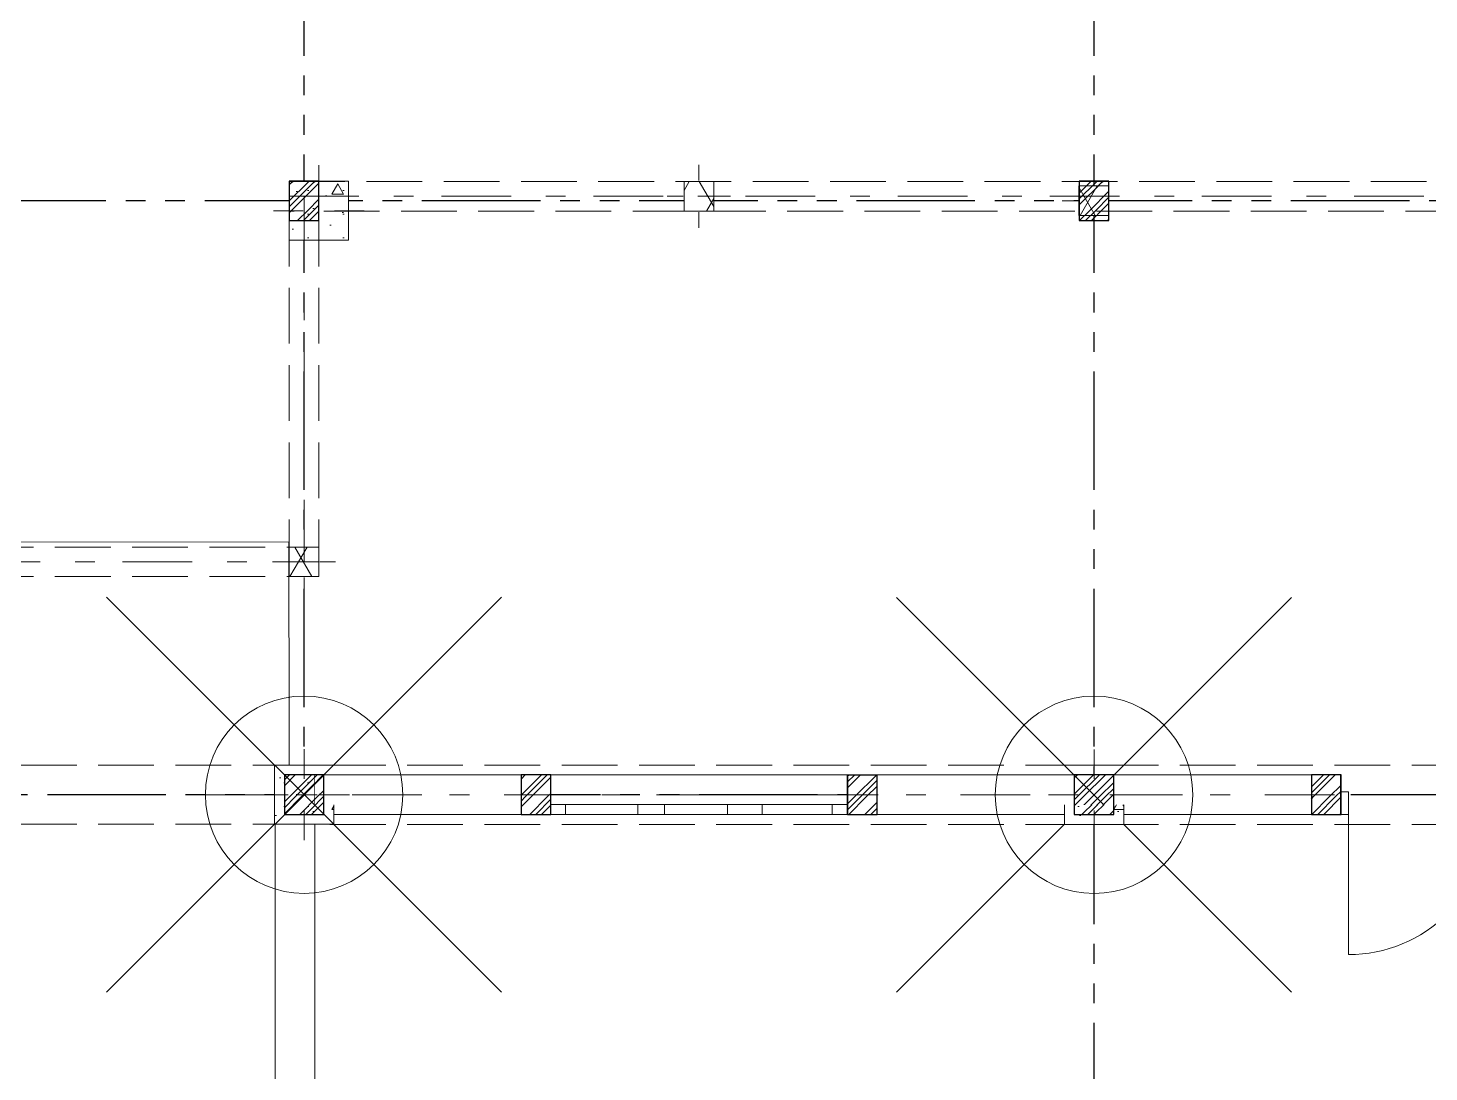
# Model space of a CAD drawing. Header units: metres. Extents: x -10.7 to 26.1, y -10.1 to 21.3.
# Drawn here: x 2.6 to 9.7, y 4.59 to 9.88 of the extents above; entities that cross this region are included whole.
import ezdxf

# ---------------------------------------------------------------- set-up
doc = ezdxf.new("R2010")
doc.units = ezdxf.units.M
doc.header["$MEASUREMENT"] = 0
doc.header["$PDMODE"] = 35
for name, pattern in [('Xref_Arq. PA$0$Línea Oculta', [0.391222, 0.282222, -0.109]), ('Xref_Arq. PA$0$Punto & Raya', [0.670278, 0.352778, -0.176389, 0, -0.141111]), ('Xref_Arq. PA$0$Wipeout_Contour', [1, 0, -1]), ('Xref_Ejes$0$ACAD_ISO05W100', [33, 24, -3, 0, -3, 0, -3])]:
    doc.linetypes.add(name, pattern=pattern)
for name, color, linetype in [('Xref_Arq. PA$0$Estructura - Forjados', 7, 'Continuous'), ('Xref_Arq. PA$0$Estructura - Muros', 7, 'Continuous'), ('Xref_Arq. PA$0$Estructura - Vigas y Pilares', 7, 'Continuous'), ('Xref_Arq. PA$0$Puertas ArchiCAD', 7, 'Continuous'), ('Xref_Arq. PA$0$Ventanas ArchiCAD', 7, 'Continuous'), ('Xref_Castillos PA$0$COLUM. PB', 140, 'Continuous'), ('Xref_Ejes$0$00-EJES', 1, 'Xref_Ejes$0$ACAD_ISO05W100')]:
    doc.layers.add(name, color=color, linetype=linetype)
for name, color, linetype, lineweight in [('Xref_Arq. PA$0$Estructura - Forjados_Pluma_Nº__1', 7, 'Continuous', 13), ('Xref_Arq. PA$0$Estructura - Muros_Pluma_Nº__1', 7, 'Continuous', 13), ('Xref_Arq. PA$0$Estructura - Vigas y Pilares_Pluma_Nº__20', 1, 'Continuous', 0), ('Xref_Arq. PA$0$Estructura - Vigas y Pilares_Pluma_Nº__28', 7, 'Continuous', 18), ('Xref_Arq. PA$0$Puertas ArchiCAD_Pluma_Nº__1', 7, 'Continuous', 13), ('Xref_Arq. PA$0$Puertas ArchiCAD_Pluma_Nº__23', 7, 'Continuous', 18), ('Xref_Arq. PA$0$Ventanas ArchiCAD_Pluma_Nº__1', 7, 'Continuous', 13), ('Xref_Arq. PA$0$Ventanas ArchiCAD_Pluma_Nº__23', 7, 'Continuous', 18)]:
    doc.layers.add(name, color=color, linetype=linetype, lineweight=lineweight)
for name, color, linetype, lineweight, true_color in [('Xref_Arq. PA$0$Estructura - Vigas y Pilares_Pluma_Nº__170', 7, 'Continuous', 13, 0x9f9f00), ('Xref_Arq. PA$0$Estructura - Vigas y Pilares_Pluma_Nº__174', 7, 'Continuous', 13, 0xe4ad2c), ('Xref_Arq. PA$0$Estructura - Vigas y Pilares_Pluma_Nº__69', 7, 'Continuous', 13, 0x6a6a6a), ('Xref_Arq. PA$0$Estructura - Vigas y Pilares_Pluma_Nº__90', 7, 'Continuous', 13, 0x6a6a6a), ('Xref_Arq. PA$0$Puertas ArchiCAD_Pluma_Nº__3', 7, 'Continuous', 18, 0xff6600), ('Xref_Arq. PA$0$Ventanas ArchiCAD_Pluma_Nº__3', 7, 'Continuous', 18, 0xff6600)]:
    doc.layers.add(name, color=color, linetype=linetype, lineweight=lineweight, true_color=true_color)
pattern_1 = [(45, (0.25, 0.05), (0.14142, 0), [0.2]), (45, (0.28, 0.05), (0.14142, 0), [0.2]), (45, (0.31, 0.05), (0.14142, 0), [0.2])]
pattern_2 = [(0, (0, 0), (0, 0.623538), [0.06, -0.3]), (0, (0.18, 0.3118), (0, 0.623538), [0.06, -0.3]), (60, (0, 0), (-0.54, 0.31177), [0.06, -0.3]), (60, (0.36, 0), (-0.54, 0.31177), [0.06, -0.3]), (120, (0.06, 0), (0.54, 0.31177), [0.06, -0.3]), (120, (0.42, 0), (0.54, 0.31177), [0.06, -0.3]), (0, (0, 0.06), (0, 0.12), [0, -0.12, 0, -0.18]), (45, (0.06, 0.06), (-0.0848528, 0.0848528), [0, -0.09, 0, -0.15])]
pattern_3 = [(60, (0, 0), (-0.1299038, 0.075), []), (120, (0, 0), (0.1299038, 0.075), [])]

# ---------------------------------------------------------------- blocks, each defined once
blk = doc.blocks.new('Xref_Ejes')
at = {"layer": 'Xref_Ejes$0$00-EJES', "ltscale": 0.025}
for p, q in [((4, -8.9568), (4, 12.9873)), ((8, -8.9568), (8, 12.9873)), ((24.9967, 9.0084), (-5, 9.0084)), ((-4.9997, 6), (24.997, 6))]:
    blk.add_line(p, q, dxfattribs=at)
blk = doc.blocks.new('*U191')
at = {"ltscale": 0.025}
h = blk.add_hatch(dxfattribs=at)
h.set_pattern_fill('GOST_GROUND', color=4, scale=0.01)
h.set_pattern_definition([(45, (4e-16, 0.05), (0.14142, 0), [0.2]), (45, (0.03, 0.05), (0.14142, 0), [0.2]), (45, (0.06, 0.05), (0.14142, 0), [0.2])])
h.paths.add_polyline_path([(-0.075, -0.075), (0.075, -0.075), (0.075, 0.125), (-0.075, 0.125)])
at = {"color": 4, "linetype": 'ByBlock', "ltscale": 0.025}
blk.add_lwpolyline([(-0.075, -0.075), (0.075, -0.075), (0.075, 0.125), (-0.075, 0.125)], close=True, dxfattribs=at)
blk = doc.blocks.new('*U202')
at = {"ltscale": 0.025}
h = blk.add_hatch(dxfattribs=at)
h.set_pattern_fill('GOST_GROUND', color=4, scale=0.01)
h.set_pattern_definition(pattern_1)
h.paths.add_polyline_path([(0.025, -0.075), (0.225, -0.075), (0.225, 0.125), (0.025, 0.125)])
at = {"color": 4, "linetype": 'ByBlock', "ltscale": 0.025}
blk.add_lwpolyline([(0.025, -0.075), (0.225, -0.075), (0.225, 0.125), (0.025, 0.125)], close=True, dxfattribs=at)
blk = doc.blocks.new('*U192')
at = {"ltscale": 0.025}
h = blk.add_hatch(dxfattribs=at)
h.set_pattern_fill('GOST_GROUND', color=4, scale=0.01)
h.set_pattern_definition(pattern_1)
h.paths.add_polyline_path([(0.025, -0.075), (0.225, -0.075), (0.225, 0.125), (0.025, 0.125)])
at = {"color": 4, "linetype": 'ByBlock', "ltscale": 0.025}
blk.add_lwpolyline([(0.025, -0.075), (0.225, -0.075), (0.225, 0.125), (0.025, 0.125)], close=True, dxfattribs=at)
blk = doc.blocks.new('*U199')
at = {"ltscale": 0.025}
h = blk.add_hatch(dxfattribs=at)
h.set_pattern_fill('GOST_GROUND', color=4, scale=0.01)
h.set_pattern_definition([(45, (0.2, 0.05), (0.14142, 0), [0.2]), (45, (0.23, 0.05), (0.14142, 0), [0.2]), (45, (0.26, 0.05), (0.14142, 0), [0.2])])
h.paths.add_polyline_path([(0.025, -0.075), (0.175, -0.075), (0.175, 0.125), (0.025, 0.125)])
at = {"color": 4, "linetype": 'ByBlock', "ltscale": 0.025}
blk.add_lwpolyline([(0.025, -0.075), (0.175, -0.075), (0.175, 0.125), (0.025, 0.125)], close=True, dxfattribs=at)
blk = doc.blocks.new('Xref_Castillos PA')
at = {"layer": 'Xref_Castillos PA$0$COLUM. PB', "ltscale": 0.025}
for name, p in [('*U199', (3.9, 8.9834)), ('*U199', (7.9, 8.9834)), ('*U202', (3.875, 5.9745)), ('*U191', (5.1741, 5.975)), ('*U191', (6.827, 5.9742)), ('*U192', (7.875, 5.975)), ('*U191', (9.1757, 5.975))]:
    blk.add_blockref(name, p, dxfattribs=at)
blk = doc.blocks.new('Xref_Arq. PA$0$Forjado_3', base_point=(-6.7318, 16.2945))
at = {"layer": 'Xref_Arq. PA$0$Estructura - Forjados_Pluma_Nº__1', "linetype": 'Continuous', "flags": 128}
blk.add_lwpolyline([(-6.7318, 16.2945), (-10.8575, 16.293), (-10.8611, 7.5619), (-8.7602, 7.56), (-6.7172, 7.5644)], close=True, dxfattribs=at)
blk = doc.blocks.new('Xref_Arq. PA$0$Ventana Triple 17')
at = {"layer": 'Xref_Arq. PA$0$Ventanas ArchiCAD_Pluma_Nº__1', "linetype": 'Continuous'}
for p, q in [((-0.75, 0), (-0.75, -0.05)), ((0.75, 0), (0.75, -0.05))]:
    blk.add_line(p, q, dxfattribs=at)
at = {"layer": 'Xref_Arq. PA$0$Ventanas ArchiCAD_Pluma_Nº__23', "linetype": 'Continuous'}
for p, q in [((-0.75, 0), (-0.675, 0)), ((-0.675, 0), (-0.675, -0.05)), ((-0.3094, -0.05), (-0.3094, 0)), ((-0.3094, 0), (-0.2414, 0)), ((-0.2414, 0), (-0.1734, 0)), ((-0.1734, 0), (-0.1734, -0.05)), ((0.1447, -0.05), (0.1447, 0)), ((0.1447, 0), (0.2322, 0)), ((0.2322, 0), (0.3197, 0)), ((0.3197, 0), (0.3197, -0.05)), ((0.675, -0.05), (0.675, 0)), ((0.675, 0), (0.75, 0)), ((-0.675, -0.05), (-0.75, -0.05)), ((-0.2414, -0.05), (-0.3094, -0.05)), ((-0.1734, -0.05), (-0.2414, -0.05)), ((0.2322, -0.05), (0.1447, -0.05)), ((0.3197, -0.05), (0.2322, -0.05)), ((0.75, -0.05), (0.675, -0.05))]:
    blk.add_line(p, q, dxfattribs=at)
at = {"layer": 'Xref_Arq. PA$0$Ventanas ArchiCAD_Pluma_Nº__3', "linetype": 'Continuous'}
for p, q in [((-0.75, 0), (0.75, 0)), ((-0.675, 0), (-0.3094, 0)), ((-0.1734, 0), (0.1447, 0)), ((0.3197, 0), (0.675, 0)), ((-0.3094, -0.05), (-0.675, -0.05)), ((0.1447, -0.05), (-0.1734, -0.05)), ((0.675, -0.05), (0.3197, -0.05)), ((-0.75, -0.2), (0.75, -0.2))]:
    blk.add_line(p, q, dxfattribs=at)
blk = doc.blocks.new('Xref_Arq. PA$0$Puerta Doble 17')
at = {"layer": 'Xref_Arq. PA$0$Puertas ArchiCAD_Pluma_Nº__1', "linetype": 'Continuous'}
for p, q in [((-0.75, 0), (-0.787, 0)), ((-0.75, 0), (-0.75, -0.115)), ((0.75, 0), (0.75, -0.115)), ((0.75, 0), (0.787, 0)), ((-0.75, -0.115), (-0.75, -0.2)), ((0.75, -0.115), (0.75, -0.2)), ((-0.75, -0.2), (-0.787, -0.2)), ((0.75, -0.2), (0.787, -0.2))]:
    blk.add_line(p, q, dxfattribs=at)
at = {"layer": 'Xref_Arq. PA$0$Puertas ArchiCAD_Pluma_Nº__23', "linetype": 'Continuous'}
for p, q in [((-0.71, 0), (-0.75, 0)), ((-0.75, 0), (-0.75, -0.115)), ((-0.71, -0.115), (-0.71, 0)), ((0.75, 0), (0.71, 0)), ((0.71, 0), (0.71, -0.115)), ((0.75, -0.115), (0.75, 0)), ((-0.75, -0.115), (-0.71, -0.115)), ((0.71, -0.115), (0.75, -0.115))]:
    blk.add_line(p, q, dxfattribs=at)
at = {"layer": 'Xref_Arq. PA$0$Puertas ArchiCAD_Pluma_Nº__3', "linetype": 'Continuous'}
for p, q in [((-0.71, 0), (-0.71, 0.71)), ((0.71, 0), (0.71, 0.71))]:
    blk.add_line(p, q, dxfattribs=at)
for centre, start, end in [((-0.71, 0), 0, 90), ((0.71, 0), 90, 180)]:
    blk.add_arc(centre, 0.71, start, end, dxfattribs=at)
blk = doc.blocks.new('Xref_Arq. PA$0$Muro_1', base_point=(5.2462, 15.1619))
at = {"color": 254, "linetype": 'Xref_Arq. PA$0$Wipeout_Contour', "lineweight": 0, "ltscale": 80.857549}
blk.add_wipeout([(-6.6043, 14.9134), (-5.4055, 14.9134), (-5.4055, 14.9634), (-5.4055, 15.1134), (-6.6043, 15.1134)], dxfattribs=at).dxf.layer = 'Xref_Arq. PA$0$Estructura - Muros'
at = {"color": 254, "linetype": 'Xref_Arq. PA$0$Wipeout_Contour', "lineweight": 0, "ltscale": 91.858303}
blk.add_wipeout([(-3.9055, 14.9634), (-3.9055, 14.9134), (-1.4062, 14.9134), (-1.4062, 15.0284), (-1.4062, 15.1134), (-3.9055, 15.1134)], dxfattribs=at).dxf.layer = 'Xref_Arq. PA$0$Estructura - Muros'
at = {"layer": 'Xref_Arq. PA$0$Estructura - Muros_Pluma_Nº__1', "linetype": 'Continuous'}
for p, q in [((-5.4055, 14.9634), (-5.4055, 15.1134)), ((-3.9055, 14.9634), (-3.9055, 15.1134)), ((-1.4062, 15.1134), (-1.4432, 15.1134)), ((-1.4062, 15.0284), (-1.4062, 15.1134)), ((-1.4062, 14.9134), (-1.4062, 15.0284)), ((-5.4055, 14.9134), (-5.4055, 14.9634)), ((-3.9055, 14.9134), (-3.9055, 14.9634)), ((-1.4062, 14.9134), (-1.4432, 14.9134))]:
    blk.add_line(p, q, dxfattribs=at)
at = {"layer": 'Xref_Arq. PA$0$Estructura - Muros_Pluma_Nº__1', "linetype": 'Continuous', "flags": 128}
for points in [[(-5.4055, 15.1134), (-6.6043, 15.1134)], [(-6.6043, 15.1134), (-6.6043, 14.9134)], [(-1.4062, 15.1134), (-3.9055, 15.1134)], [(-6.6043, 14.9134), (-5.4055, 14.9134)], [(-3.9055, 14.9134), (-1.4062, 14.9134)]]:
    blk.add_lwpolyline(points, dxfattribs=at)
at = {"layer": 'Xref_Arq. PA$0$Puertas ArchiCAD', "linetype": 'Continuous', "rotation": 179.9999899598976}
blk.add_blockref('Xref_Arq. PA$0$Puerta Doble 17', (-0.6562, 14.9134), dxfattribs=at)
at = {"layer": 'Xref_Arq. PA$0$Ventanas ArchiCAD', "color": 251, "linetype": 'Continuous', "lineweight": 13, "true_color": 0x6a6a6a, "xscale": -0.9999999999999998, "rotation": 179.9999899598976}
blk.add_blockref('Xref_Arq. PA$0$Ventana Triple 17', (-4.6555, 14.9134), dxfattribs=at)
blk = doc.blocks.new('Xref_Arq. PA$0$Muro_3', base_point=(-6.6006, 13.4933))
at = {"color": 254, "linetype": 'Xref_Arq. PA$0$Wipeout_Contour', "lineweight": 0, "ltscale": 62.81049}
blk.add_wipeout([(-6.6006, 13.4933), (-6.6006, 14.8634), (-6.8006, 14.8634), (-6.8006, 13.4933)], dxfattribs=at).dxf.layer = 'Xref_Arq. PA$0$Estructura - Muros'
at = {"layer": 'Xref_Arq. PA$0$Estructura - Muros_Pluma_Nº__1', "linetype": 'Continuous', "flags": 128}
for points in [[(-6.8006, 14.8634), (-6.8006, 13.4933)], [(-6.6006, 13.4933), (-6.6006, 14.8634)]]:
    blk.add_lwpolyline(points, dxfattribs=at)
blk = doc.blocks.new('Xref_Arq. PA$0$Pilar_3', base_point=(-6.6546, 15.0134))
at = {"color": 254, "linetype": 'Xref_Arq. PA$0$Wipeout_Contour', "lineweight": 0, "ltscale": 132.576884}
blk.add_wipeout([(-6.8046, 15.1634), (-6.8046, 14.8634), (-6.5046, 14.8634), (-6.5046, 14.9619), (-6.6043, 14.9619), (-6.6043, 15.1619), (-6.5046, 15.1619), (-6.5046, 15.1634)], dxfattribs=at).dxf.layer = 'Xref_Arq. PA$0$Estructura - Vigas y Pilares'
at = {"layer": 'Xref_Arq. PA$0$Estructura - Vigas y Pilares_Pluma_Nº__170', "linetype": 'Continuous'}
h = blk.add_hatch(dxfattribs=at)
h.set_pattern_fill('HORMIGÓN_ARMADO', color=256, style=0, pattern_type=2)
h.set_pattern_definition(pattern_2)
h.paths.add_polyline_path([(-6.8046, 15.1634), (-6.8046, 14.8634), (-6.5046, 14.8634), (-6.5046, 14.9619), (-6.6043, 14.9619), (-6.6043, 15.1619), (-6.5046, 15.1619), (-6.5046, 15.1634)])
at = {"layer": 'Xref_Arq. PA$0$Estructura - Vigas y Pilares_Pluma_Nº__20', "linetype": 'Continuous'}
for p, q in [((-6.6546, 15.0934), (-6.6546, 15.2434)), ((-6.7346, 15.0134), (-6.8846, 15.0134)), ((-6.5746, 15.0134), (-6.4246, 15.0134)), ((-6.6546, 14.9334), (-6.6546, 14.7834))]:
    blk.add_line(p, q, dxfattribs=at)
blk.add_point((-6.6546, 15.0134), dxfattribs=at)
at = {"layer": 'Xref_Arq. PA$0$Estructura - Vigas y Pilares_Pluma_Nº__28', "linetype": 'Continuous'}
for p, q in [((-6.8046, 15.1634), (-6.8046, 14.8634)), ((-6.5046, 15.1634), (-6.8046, 15.1634)), ((-6.5046, 15.1619), (-6.5046, 15.1634)), ((-6.5046, 14.8634), (-6.5046, 14.9619)), ((-6.8046, 14.8634), (-6.5046, 14.8634))]:
    blk.add_line(p, q, dxfattribs=at)
blk = doc.blocks.new('Xref_Arq. PA$0$Pilar_10', base_point=(-2.6546, 15.013))
at = {"layer": 'Xref_Arq. PA$0$Estructura - Vigas y Pilares_Pluma_Nº__20', "linetype": 'Continuous'}
for p, q in [((-2.7346, 15.013), (-2.8846, 15.013)), ((-2.5746, 15.013), (-2.4246, 15.013))]:
    blk.add_line(p, q, dxfattribs=at)
blk.add_point((-2.6546, 15.013), dxfattribs=at)
at = {"color": 254, "linetype": 'Xref_Arq. PA$0$Wipeout_Contour', "lineweight": 0, "ltscale": 61.611052}
blk.add_wipeout([(-2.8046, 15.163), (-2.8046, 15.1619), (-2.5046, 15.1619), (-2.5046, 15.163)], dxfattribs=at).dxf.layer = 'Xref_Arq. PA$0$Estructura - Vigas y Pilares'
at = {"color": 254, "linetype": 'Xref_Arq. PA$0$Wipeout_Contour', "lineweight": 0, "ltscale": 60.628023}
blk.add_wipeout([(-2.8046, 14.863), (-2.5046, 14.863), (-2.5046, 14.9619), (-2.8046, 14.9619)], dxfattribs=at).dxf.layer = 'Xref_Arq. PA$0$Estructura - Vigas y Pilares'
at = {"layer": 'Xref_Arq. PA$0$Estructura - Vigas y Pilares_Pluma_Nº__170', "linetype": 'Continuous'}
h = blk.add_hatch(dxfattribs=at)
h.set_pattern_fill('HORMIGÓN_ARMADO', color=256, style=0, pattern_type=2)
h.set_pattern_definition(pattern_2)
h.paths.add_polyline_path([(-2.8046, 15.163), (-2.8046, 15.1619), (-2.5046, 15.1619), (-2.5046, 15.163)])
h = blk.add_hatch(dxfattribs=at)
h.set_pattern_fill('HORMIGÓN_ARMADO', color=256, style=0, pattern_type=2)
h.set_pattern_definition(pattern_2)
h.paths.add_polyline_path([(-2.8046, 14.863), (-2.5046, 14.863), (-2.5046, 14.9619), (-2.8046, 14.9619)])
at = {"layer": 'Xref_Arq. PA$0$Estructura - Vigas y Pilares_Pluma_Nº__20', "linetype": 'Continuous'}
for p, q in [((-2.6546, 15.093), (-2.6546, 15.243)), ((-2.6546, 14.933), (-2.6546, 14.783))]:
    blk.add_line(p, q, dxfattribs=at)
at = {"layer": 'Xref_Arq. PA$0$Estructura - Vigas y Pilares_Pluma_Nº__28', "linetype": 'Continuous'}
for p, q in [((-2.8046, 15.163), (-2.8046, 15.1619)), ((-2.5046, 15.163), (-2.8046, 15.163)), ((-2.5046, 15.1619), (-2.5046, 15.163)), ((-2.8046, 14.9619), (-2.8046, 14.863)), ((-2.5046, 14.863), (-2.5046, 14.9619)), ((-2.8046, 14.863), (-2.5046, 14.863))]:
    blk.add_line(p, q, dxfattribs=at)
blk = doc.blocks.new('Xref_Arq. PA$0$Pilar_11', base_point=(-4.6555, 18.0485))
at = {"color": 254, "linetype": 'Xref_Arq. PA$0$Wipeout_Contour', "lineweight": 0, "ltscale": 74.588491}
blk.add_wipeout([(-4.7305, 17.9735), (-4.5805, 17.9735), (-4.5805, 18.1235), (-4.7305, 18.1235)], dxfattribs=at).dxf.layer = 'Xref_Arq. PA$0$Estructura - Vigas y Pilares'
at = {"layer": 'Xref_Arq. PA$0$Estructura - Vigas y Pilares_Pluma_Nº__174', "linetype": 'Continuous'}
h = blk.add_hatch(dxfattribs=at)
h.set_pattern_fill('FIBRA_DE_VIDRIO', color=256, style=0, pattern_type=2)
h.set_pattern_definition(pattern_3)
h.paths.add_polyline_path([(-4.7305, 17.9735), (-4.5805, 17.9735), (-4.5805, 18.1235), (-4.7305, 18.1235)])
at = {"layer": 'Xref_Arq. PA$0$Estructura - Vigas y Pilares_Pluma_Nº__20', "linetype": 'Continuous'}
for p, q in [((-4.6555, 18.1285), (-4.6555, 18.2085)), ((-4.7355, 18.0485), (-4.8155, 18.0485)), ((-4.5755, 18.0485), (-4.4955, 18.0485)), ((-4.6555, 17.9685), (-4.6555, 17.8885))]:
    blk.add_line(p, q, dxfattribs=at)
at = {"layer": 'Xref_Arq. PA$0$Estructura - Vigas y Pilares_Pluma_Nº__28', "linetype": 'Continuous'}
for p, q in [((-4.5805, 18.1235), (-4.7305, 18.1235)), ((-4.7305, 18.1235), (-4.7305, 17.9735)), ((-4.5805, 17.9735), (-4.5805, 18.1235)), ((-4.7305, 17.9735), (-4.5805, 17.9735))]:
    blk.add_line(p, q, dxfattribs=at)
blk = doc.blocks.new('Xref_Arq. PA$0$Pilar_21', base_point=(-6.6549, 16.1931))
at = {"color": 254, "linetype": 'Xref_Arq. PA$0$Wipeout_Contour', "lineweight": 0, "ltscale": 70.064237}
blk.add_wipeout([(-6.7299, 16.1181), (-6.5799, 16.1181), (-6.5799, 16.2681), (-6.7299, 16.2681)], dxfattribs=at).dxf.layer = 'Xref_Arq. PA$0$Estructura - Vigas y Pilares'
at = {"layer": 'Xref_Arq. PA$0$Estructura - Vigas y Pilares_Pluma_Nº__174', "linetype": 'Continuous'}
h = blk.add_hatch(dxfattribs=at)
h.set_pattern_fill('FIBRA_DE_VIDRIO', color=256, style=0, pattern_type=2)
h.set_pattern_definition(pattern_3)
h.paths.add_polyline_path([(-6.7299, 16.1181), (-6.5799, 16.1181), (-6.5799, 16.2681), (-6.7299, 16.2681)])
at = {"layer": 'Xref_Arq. PA$0$Estructura - Vigas y Pilares_Pluma_Nº__20', "linetype": 'Continuous'}
for p, q in [((-6.6549, 16.2731), (-6.6549, 16.3531)), ((-6.7349, 16.1931), (-6.8149, 16.1931)), ((-6.5749, 16.1931), (-6.4949, 16.1931)), ((-6.6549, 16.1131), (-6.6549, 16.0331))]:
    blk.add_line(p, q, dxfattribs=at)
at = {"layer": 'Xref_Arq. PA$0$Estructura - Vigas y Pilares_Pluma_Nº__28', "linetype": 'Continuous'}
for p, q in [((-6.5799, 16.2681), (-6.7299, 16.2681)), ((-6.7299, 16.2681), (-6.7299, 16.1181)), ((-6.5799, 16.1181), (-6.5799, 16.2681)), ((-6.7299, 16.1181), (-6.5799, 16.1181))]:
    blk.add_line(p, q, dxfattribs=at)
blk = doc.blocks.new('Xref_Arq. PA$0$Pilar_22', base_point=(-6.5799, 17.9723))
at = {"color": 254, "linetype": 'Xref_Arq. PA$0$Wipeout_Contour', "lineweight": 0, "ltscale": 76.594209}
blk.add_wipeout([(-6.4299, 18.1223), (-6.7299, 18.1223), (-6.7299, 17.8223), (-6.4299, 17.8223)], dxfattribs=at).dxf.layer = 'Xref_Arq. PA$0$Estructura - Vigas y Pilares'
at = {"layer": 'Xref_Arq. PA$0$Estructura - Vigas y Pilares_Pluma_Nº__170', "linetype": 'Continuous'}
h = blk.add_hatch(dxfattribs=at)
h.set_pattern_fill('HORMIGÓN_ARMADO', color=256, style=0, pattern_type=2)
h.set_pattern_definition([(0, (0, 0), (0, 0.623538), [0.06, -0.3]), (0, (0.18, 0.3118), (0, 0.623538), [0.06, -0.3]), (60, (0, 0), (-0.54, 0.31177), [0.06, -0.3]), (60, (0.36, 0), (-0.54, 0.31177), [0.06, -0.3]), (120, (0.06, 0), (0.54, 0.31177), [0.06, -0.3]), (120, (0.42, 0), (0.54, 0.31177), [0.06, -0.3]), (0, (0, 0.06), (0, 0.12), [0, -0.12, 0, -0.18]), (45, (0.06, 0.06), (-0.0848528, 0.0848528), [0, -0.09, 0, -0.15])])
h.paths.add_polyline_path([(-6.4299, 18.1223), (-6.7299, 18.1223), (-6.7299, 17.8223), (-6.4299, 17.8223)])
at = {"layer": 'Xref_Arq. PA$0$Estructura - Vigas y Pilares_Pluma_Nº__20', "linetype": 'Continuous'}
for p, q in [((-6.5799, 18.0523), (-6.5799, 18.2023)), ((-6.6599, 17.9723), (-6.8099, 17.9723)), ((-6.4999, 17.9723), (-6.3499, 17.9723)), ((-6.5799, 17.8923), (-6.5799, 17.7423))]:
    blk.add_line(p, q, dxfattribs=at)
at = {"layer": 'Xref_Arq. PA$0$Estructura - Vigas y Pilares_Pluma_Nº__28', "linetype": 'Continuous'}
for p, q in [((-6.4299, 18.1223), (-6.7299, 18.1223)), ((-6.7299, 18.1223), (-6.7299, 17.8223)), ((-6.4299, 17.8223), (-6.4299, 18.1223)), ((-6.7299, 17.8223), (-6.4299, 17.8223))]:
    blk.add_line(p, q, dxfattribs=at)
blk = doc.blocks.new('Xref_Arq. PA$0$Pilar_25', base_point=(-2.6562, 18.0485))
at = {"color": 254, "linetype": 'Xref_Arq. PA$0$Wipeout_Contour', "lineweight": 0, "ltscale": 73.002115}
blk.add_wipeout([(-2.7312, 17.9735), (-2.5812, 17.9735), (-2.5812, 18.1235), (-2.7312, 18.1235)], dxfattribs=at).dxf.layer = 'Xref_Arq. PA$0$Estructura - Vigas y Pilares'
at = {"layer": 'Xref_Arq. PA$0$Estructura - Vigas y Pilares_Pluma_Nº__174', "linetype": 'Continuous'}
h = blk.add_hatch(dxfattribs=at)
h.set_pattern_fill('FIBRA_DE_VIDRIO', color=256, style=0, pattern_type=2)
h.set_pattern_definition(pattern_3)
h.paths.add_polyline_path([(-2.7312, 17.9735), (-2.5812, 17.9735), (-2.5812, 18.1235), (-2.7312, 18.1235)])
at = {"layer": 'Xref_Arq. PA$0$Estructura - Vigas y Pilares_Pluma_Nº__20', "linetype": 'Continuous'}
for p, q in [((-2.6562, 18.1285), (-2.6562, 18.2085)), ((-2.7362, 18.0485), (-2.8162, 18.0485)), ((-2.5762, 18.0485), (-2.4962, 18.0485)), ((-2.6562, 17.9685), (-2.6562, 17.8885))]:
    blk.add_line(p, q, dxfattribs=at)
at = {"layer": 'Xref_Arq. PA$0$Estructura - Vigas y Pilares_Pluma_Nº__28', "linetype": 'Continuous'}
for p, q in [((-2.5812, 18.1235), (-2.7312, 18.1235)), ((-2.7312, 18.1235), (-2.7312, 17.9735)), ((-2.5812, 17.9735), (-2.5812, 18.1235)), ((-2.7312, 17.9735), (-2.5812, 17.9735))]:
    blk.add_line(p, q, dxfattribs=at)
blk = doc.blocks.new('Xref_Arq. PA$0$Viga_2', base_point=(5.4954, 15.0123))
at = {"layer": 'Xref_Arq. PA$0$Estructura - Vigas y Pilares_Pluma_Nº__69', "linetype": 'Xref_Arq. PA$0$Punto & Raya'}
blk.add_line((5.4954, 15.0123), (-10.6546, 15.0138), dxfattribs=at)
at = {"layer": 'Xref_Arq. PA$0$Estructura - Vigas y Pilares_Pluma_Nº__90', "linetype": 'Xref_Arq. PA$0$Línea Oculta'}
for p, q in [((5.4954, 15.1623), (-10.6546, 15.1638)), ((5.4954, 14.8623), (-10.6546, 14.8638))]:
    blk.add_line(p, q, dxfattribs=at)
blk = doc.blocks.new('Xref_Arq. PA$0$Viga_5', base_point=(-10.6546, 16.1933))
at = {"layer": 'Xref_Arq. PA$0$Estructura - Vigas y Pilares_Pluma_Nº__69', "linetype": 'Xref_Arq. PA$0$Punto & Raya'}
blk.add_line((-10.6546, 16.1933), (-6.5799, 16.1933), dxfattribs=at)
at = {"layer": 'Xref_Arq. PA$0$Estructura - Vigas y Pilares_Pluma_Nº__90', "linetype": 'Xref_Arq. PA$0$Línea Oculta'}
for p, q in [((-10.6546, 16.2683), (-6.7299, 16.2683)), ((-10.6546, 16.1183), (-10.6546, 16.2683)), ((-6.5799, 16.1183), (-6.5799, 16.2683)), ((-10.6546, 16.1183), (-6.5799, 16.1183))]:
    blk.add_line(p, q, dxfattribs=at)
blk = doc.blocks.new('Xref_Arq. PA$0$Viga_6', base_point=(-6.6549, 18.0473))
at = {"layer": 'Xref_Arq. PA$0$Estructura - Vigas y Pilares_Pluma_Nº__69', "linetype": 'Xref_Arq. PA$0$Punto & Raya'}
blk.add_line((-6.6549, 18.0473), (-6.6549, 16.1933), dxfattribs=at)
at = {"layer": 'Xref_Arq. PA$0$Estructura - Vigas y Pilares_Pluma_Nº__90', "linetype": 'Xref_Arq. PA$0$Línea Oculta'}
for p, q in [((-6.7299, 17.9723), (-6.7299, 16.2683)), ((-6.5799, 17.9723), (-6.5799, 16.2683))]:
    blk.add_line(p, q, dxfattribs=at)
blk = doc.blocks.new('Xref_Arq. PA$0$Viga_7', base_point=(-6.7547, 18.0473))
at = {"layer": 'Xref_Arq. PA$0$Estructura - Vigas y Pilares_Pluma_Nº__69', "linetype": 'Xref_Arq. PA$0$Punto & Raya'}
blk.add_line((-6.7547, 18.0473), (5.196, 18.0473), dxfattribs=at)
at = {"layer": 'Xref_Arq. PA$0$Estructura - Vigas y Pilares_Pluma_Nº__90', "linetype": 'Xref_Arq. PA$0$Línea Oculta'}
for p, q in [((-6.7547, 18.1223), (5.196, 18.1223)), ((-6.7547, 17.9723), (-6.7547, 18.1223)), ((-6.7547, 17.9723), (-6.7299, 17.9723)), ((-6.5799, 17.9723), (5.196, 17.9723))]:
    blk.add_line(p, q, dxfattribs=at)
blk = doc.blocks.new('Xref_Arq. PA')
at = {"layer": 'Xref_Arq. PA$0$Estructura - Forjados', "linetype": 'Continuous'}
blk.add_blockref('Xref_Arq. PA$0$Forjado_3', (3.9228, 7.2806), dxfattribs=at)
at = {"layer": 'Xref_Arq. PA$0$Estructura - Muros'}
blk.add_blockref('Xref_Arq. PA$0$Muro_1', (15.9008, 6.1479), dxfattribs=at)
at = {"layer": 'Xref_Arq. PA$0$Estructura - Vigas y Pilares'}
for name, p in [('Xref_Arq. PA$0$Pilar_22', (4.0747, 8.9583)), ('Xref_Arq. PA$0$Pilar_11', (5.9991, 9.0311)), ('Xref_Arq. PA$0$Pilar_25', (7.9984, 9.0084))]:
    blk.add_blockref(name, p, dxfattribs=at)
at = {"layer": 'Xref_Arq. PA$0$Estructura - Muros'}
blk.add_blockref('Xref_Arq. PA$0$Muro_3', (4.054, 4.4794), dxfattribs=at)
at = {"layer": 'Xref_Arq. PA$0$Estructura - Vigas y Pilares', "color": 251, "lineweight": 13, "true_color": 0x6a6a6a}
blk.add_blockref('Xref_Arq. PA$0$Viga_7', (3.9247, 9.0311), dxfattribs=at)
at = {"layer": 'Xref_Arq. PA$0$Estructura - Vigas y Pilares'}
for name, p in [('Xref_Arq. PA$0$Pilar_21', (3.9997, 7.1792)), ('Xref_Arq. PA$0$Pilar_10', (8, 5.9991))]:
    blk.add_blockref(name, p, dxfattribs=at)
at = {"layer": 'Xref_Arq. PA$0$Estructura - Vigas y Pilares', "color": 251, "lineweight": 13, "true_color": 0x6a6a6a}
for name, p in [('Xref_Arq. PA$0$Viga_6', (3.9997, 9.0333)), ('Xref_Arq. PA$0$Viga_5', (0, 7.1794))]:
    blk.add_blockref(name, p, dxfattribs=at)
at = {"layer": 'Xref_Arq. PA$0$Estructura - Vigas y Pilares'}
blk.add_blockref('Xref_Arq. PA$0$Pilar_3', (4, 5.9995), dxfattribs=at)
at = {"layer": 'Xref_Arq. PA$0$Estructura - Vigas y Pilares', "color": 251, "lineweight": 13, "true_color": 0x6a6a6a}
blk.add_blockref('Xref_Arq. PA$0$Viga_2', (16.15, 5.9983), dxfattribs=at)

msp = doc.modelspace()

# ---------------------------------------------------------------- linework, layer by layer
msp.add_line((3.9437, 4.3794), (3.9437, 6))

# ---------------------------------------------------------------- block references
msp.add_blockref('Xref_Ejes', (0, 0))

# ---------------------------------------------------------------- next in the draw order: block references
msp.add_blockref('Xref_Arq. PA', (0, 0))

# ---------------------------------------------------------------- next in the draw order: block references
msp.add_blockref('Xref_Castillos PA', (0, 0))

doc.saveas('drawing.dxf')
